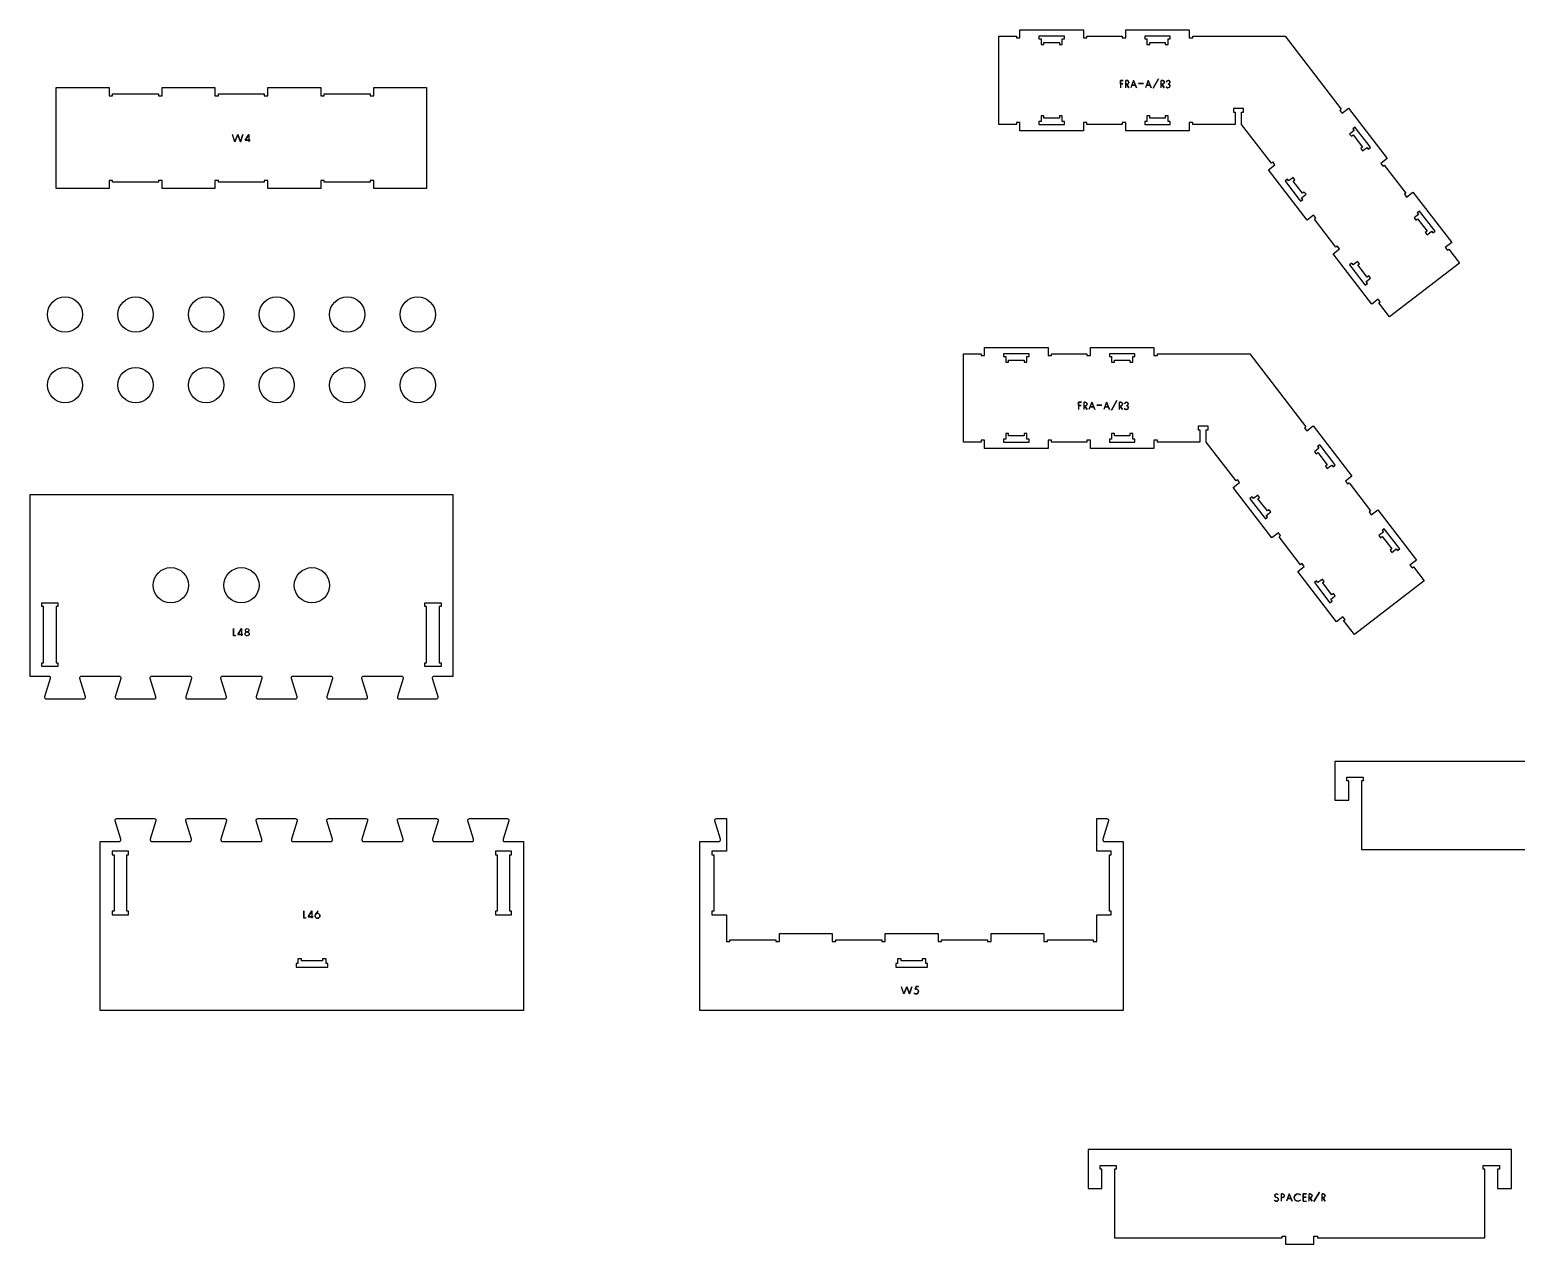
# Model space of a CAD drawing. Extents: x -6325 to 14275, y -6125 to 2946.
# Drawn here: x -6300 to -2086, y -5934 to -2493 of the extents above; entities that cross this region are included whole.
import ezdxf

# ---------------------------------------------------------------- set-up
doc = ezdxf.new("R2010")
doc.units = 0
for name, color, linetype in [('CUTS', 7, 'CONTINUOUS'), ('OUTLINES', 7, 'CONTINUOUS'), ('TAGS', 7, 'CONTINUOUS')]:
    doc.layers.add(name, color=color, linetype=linetype)

msp = doc.modelspace()

# ---------------------------------------------------------------- linework, layer by layer
at = {"layer": 'CUTS', "color": 4}
for points in [[(-3433.2, -2511.2), (-3439.2, -2511.2), (-3439.2, -2519.2), (-3433.2, -2519.2), (-3433.2, -2529.2), (-3433.2, -2535.2), (-3425.2, -2535.2), (-3425.2, -2529.2), (-3381.2, -2529.2), (-3381.2, -2535.2), (-3373.2, -2535.2), (-3373.2, -2529.2), (-3373.2, -2519.2), (-3367.2, -2519.2), (-3367.2, -2511.2), (-3373.2, -2511.2)], [(-3133.2, -2511.2), (-3139.2, -2511.2), (-3139.2, -2519.2), (-3133.2, -2519.2), (-3133.2, -2529.2), (-3133.2, -2535.2), (-3125.2, -2535.2), (-3125.2, -2529.2), (-3081.2, -2529.2), (-3081.2, -2535.2), (-3073.2, -2535.2), (-3073.2, -2529.2), (-3073.2, -2519.2), (-3067.2, -2519.2), (-3067.2, -2511.2), (-3073.2, -2511.2)], [(-3373.2, -2761.2), (-3367.2, -2761.2), (-3367.2, -2753.2), (-3373.2, -2753.2), (-3373.2, -2743.2), (-3373.2, -2737.2), (-3381.2, -2737.2), (-3381.2, -2743.2), (-3425.2, -2743.2), (-3425.2, -2737.2), (-3433.2, -2737.2), (-3433.2, -2743.2), (-3433.2, -2753.2), (-3439.2, -2753.2), (-3439.2, -2761.2), (-3433.2, -2761.2)], [(-3073.2, -2761.2), (-3067.2, -2761.2), (-3067.2, -2753.2), (-3073.2, -2753.2), (-3073.2, -2743.2), (-3073.2, -2737.2), (-3081.2, -2737.2), (-3081.2, -2743.2), (-3125.2, -2743.2), (-3125.2, -2737.2), (-3133.2, -2737.2), (-3133.2, -2743.2), (-3133.2, -2753.2), (-3139.2, -2753.2), (-3139.2, -2761.2), (-3133.2, -2761.2)], [(-2539.5, -2774), (-2543.1, -2769.2), (-2549.5, -2774.1), (-2545.8, -2778.8), (-2553.7, -2784.9), (-2558.5, -2788.6), (-2553.6, -2794.9), (-2548.9, -2791.3), (-2522, -2826.1), (-2526.8, -2829.8), (-2521.9, -2836.1), (-2517.2, -2832.5), (-2509.2, -2826.4), (-2505.6, -2831.1), (-2499.2, -2826.3), (-2502.9, -2821.5)], [(-2701.1, -2973.9), (-2697.4, -2978.7), (-2691.1, -2973.8), (-2694.7, -2969.1), (-2686.8, -2963), (-2682, -2959.3), (-2686.9, -2953), (-2691.7, -2956.6), (-2718.5, -2921.7), (-2713.7, -2918.1), (-2718.6, -2911.7), (-2723.4, -2915.4), (-2731.3, -2921.5), (-2735, -2916.7), (-2741.3, -2921.6), (-2737.6, -2926.4)], [(-2356.6, -3011.7), (-2360.2, -3007), (-2366.6, -3011.9), (-2362.9, -3016.6), (-2370.8, -3022.7), (-2375.6, -3026.4), (-2370.7, -3032.7), (-2366, -3029.1), (-2339.1, -3063.9), (-2343.9, -3067.6), (-2339, -3073.9), (-2334.3, -3070.3), (-2326.3, -3064.2), (-2322.7, -3068.9), (-2316.3, -3064.1), (-2320, -3059.3)], [(-2518.1, -3211.7), (-2514.5, -3216.5), (-2508.1, -3211.6), (-2511.8, -3206.8), (-2503.9, -3200.8), (-2499.1, -3197.1), (-2504, -3190.8), (-2508.8, -3194.4), (-2535.6, -3159.5), (-2530.8, -3155.9), (-2535.7, -3149.5), (-2540.5, -3153.2), (-2548.4, -3159.3), (-2552, -3154.5), (-2558.4, -3159.4), (-2554.7, -3164.2)], [(-3533.2, -3411.2), (-3539.2, -3411.2), (-3539.2, -3419.2), (-3533.2, -3419.2), (-3533.2, -3429.2), (-3533.2, -3435.2), (-3525.2, -3435.2), (-3525.2, -3429.2), (-3481.2, -3429.2), (-3481.2, -3435.2), (-3473.2, -3435.2), (-3473.2, -3429.2), (-3473.2, -3419.2), (-3467.2, -3419.2), (-3467.2, -3411.2), (-3473.2, -3411.2)], [(-3233.2, -3411.2), (-3239.2, -3411.2), (-3239.2, -3419.2), (-3233.2, -3419.2), (-3233.2, -3429.2), (-3233.2, -3435.2), (-3225.2, -3435.2), (-3225.2, -3429.2), (-3181.2, -3429.2), (-3181.2, -3435.2), (-3173.2, -3435.2), (-3173.2, -3429.2), (-3173.2, -3419.2), (-3167.2, -3419.2), (-3167.2, -3411.2), (-3173.2, -3411.2)], [(-3473.2, -3661.2), (-3467.2, -3661.2), (-3467.2, -3653.2), (-3473.2, -3653.2), (-3473.2, -3643.2), (-3473.2, -3637.2), (-3481.2, -3637.2), (-3481.2, -3643.2), (-3525.2, -3643.2), (-3525.2, -3637.2), (-3533.2, -3637.2), (-3533.2, -3643.2), (-3533.2, -3653.2), (-3539.2, -3653.2), (-3539.2, -3661.2), (-3533.2, -3661.2)], [(-3173.2, -3661.2), (-3167.2, -3661.2), (-3167.2, -3653.2), (-3173.2, -3653.2), (-3173.2, -3643.2), (-3173.2, -3637.2), (-3181.2, -3637.2), (-3181.2, -3643.2), (-3225.2, -3643.2), (-3225.2, -3637.2), (-3233.2, -3637.2), (-3233.2, -3643.2), (-3233.2, -3653.2), (-3239.2, -3653.2), (-3239.2, -3661.2), (-3233.2, -3661.2)], [(-2639.5, -3674), (-2643.1, -3669.2), (-2649.5, -3674.1), (-2645.8, -3678.8), (-2653.7, -3684.9), (-2658.5, -3688.6), (-2653.6, -3694.9), (-2648.9, -3691.3), (-2622, -3726.1), (-2626.8, -3729.8), (-2621.9, -3736.1), (-2617.2, -3732.5), (-2609.2, -3726.4), (-2605.6, -3731.1), (-2599.2, -3726.3), (-2602.9, -3721.5)], [(-2801.1, -3873.9), (-2797.4, -3878.7), (-2791.1, -3873.8), (-2794.7, -3869.1), (-2786.8, -3863), (-2782, -3859.3), (-2786.9, -3853), (-2791.7, -3856.6), (-2818.5, -3821.7), (-2813.7, -3818.1), (-2818.6, -3811.7), (-2823.4, -3815.4), (-2831.3, -3821.5), (-2835, -3816.7), (-2841.3, -3821.6), (-2837.6, -3826.4)], [(-2456.6, -3911.7), (-2460.2, -3907), (-2466.6, -3911.9), (-2462.9, -3916.6), (-2470.8, -3922.7), (-2475.6, -3926.4), (-2470.7, -3932.7), (-2466, -3929.1), (-2439.1, -3963.9), (-2443.9, -3967.6), (-2439, -3973.9), (-2434.3, -3970.3), (-2426.3, -3964.2), (-2422.7, -3968.9), (-2416.3, -3964.1), (-2420, -3959.3)], [(-2618.1, -4111.7), (-2614.5, -4116.5), (-2608.1, -4111.6), (-2611.8, -4106.8), (-2603.9, -4100.8), (-2599.1, -4097.1), (-2604, -4090.8), (-2608.8, -4094.4), (-2635.6, -4059.5), (-2630.8, -4055.9), (-2635.7, -4049.5), (-2640.5, -4053.2), (-2648.4, -4059.3), (-2652, -4054.5), (-2658.4, -4059.4), (-2654.7, -4064.2)], [(-6266, -4287), (-6261, -4287), (-6261, -4127), (-6266, -4127), (-6266, -4117), (-6220, -4117), (-6220, -4127), (-6225, -4127), (-6225, -4287), (-6220, -4287), (-6220, -4297), (-6266, -4297)], [(-5134, -4287), (-5134, -4297), (-5180, -4297), (-5180, -4287), (-5175, -4287), (-5175, -4127), (-5180, -4127), (-5180, -4117), (-5134, -4117), (-5134, -4127), (-5139, -4127), (-5139, -4287)], [(-6066, -4990.3), (-6066, -5000.3), (-6020, -5000.3), (-6020, -4990.3), (-6025, -4990.3), (-6025, -4830.4), (-6020, -4830.4), (-6020, -4820.4), (-6066, -4820.4), (-6066, -4830.4), (-6061, -4830.4), (-6061, -4990.3)], [(-4980, -4990.3), (-4980, -5000.3), (-4934, -5000.3), (-4934, -4990.3), (-4939, -4990.3), (-4939, -4830.4), (-4934, -4830.4), (-4934, -4820.4), (-4980, -4820.4), (-4980, -4830.4), (-4975, -4830.4), (-4975, -4990.3)], [(-5545, -5138.8), (-5545, -5148.8), (-5455, -5148.8), (-5455, -5138.8), (-5460, -5138.8), (-5460, -5125.8), (-5470, -5125.8), (-5470, -5130.8), (-5530, -5130.8), (-5530, -5125.8), (-5540, -5125.8), (-5540, -5138.8)], [(-3845, -5138.8), (-3845, -5148.8), (-3755, -5148.8), (-3755, -5138.8), (-3760, -5138.8), (-3760, -5125.8), (-3770, -5125.8), (-3770, -5130.8), (-3830, -5130.8), (-3830, -5125.8), (-3840, -5125.8), (-3840, -5138.8)]]:
    msp.add_lwpolyline(points, close=True, dxfattribs=at)
for centre in [(-5900, -4067), (-5700, -4067), (-5500, -4067)]:
    msp.add_circle(centre, 50, dxfattribs=at)
at = {"layer": 'OUTLINES', "color": 5}
for points in [[(-3203.2, -2516.2), (-3193.2, -2516.2), (-3193.2, -2493.2), (-3013.2, -2493.2), (-3013.2, -2516.2), (-3003.2, -2516.2), (-3003.2, -2511.2), (-2741.6, -2511.2), (-2582.2, -2718.5), (-2586.1, -2721.5), (-2580, -2729.4), (-2561.8, -2715.4), (-2452, -2858.1), (-2470.3, -2872.1), (-2464.2, -2880), (-2460.2, -2877), (-2399.2, -2956.3), (-2403.2, -2959.3), (-2397.1, -2967.2), (-2378.9, -2953.2), (-2269.1, -3095.9), (-2287.4, -3109.9), (-2281.3, -3117.8), (-2277.3, -3114.8), (-2246.8, -3154.4), (-2445, -3306.8), (-2475.5, -3267.2), (-2471.5, -3264.2), (-2477.6, -3256.2), (-2495.8, -3270.3), (-2605.6, -3127.6), (-2587.3, -3113.6), (-2593.4, -3105.6), (-2597.4, -3108.7), (-2658.4, -3029.4), (-2654.4, -3026.4), (-2660.5, -3018.4), (-2678.7, -3032.5), (-2788.5, -2889.8), (-2770.3, -2875.8), (-2776.4, -2867.8), (-2780.3, -2870.9), (-2864.7, -2761.2), (-2864.7, -2726.2), (-2859.7, -2726.2), (-2859.7, -2716.2), (-2887.7, -2716.2), (-2887.7, -2726.2), (-2882.7, -2726.2), (-2882.7, -2761.2), (-3003.2, -2761.2), (-3003.2, -2756.2), (-3013.2, -2756.2), (-3013.2, -2779.2), (-3193.2, -2779.2), (-3193.2, -2756.2), (-3203.2, -2756.2), (-3203.2, -2761.2), (-3303.2, -2761.2), (-3303.2, -2756.2), (-3313.2, -2756.2), (-3313.2, -2779.2), (-3493.2, -2779.2), (-3493.2, -2756.2), (-3503.2, -2756.2), (-3503.2, -2761.2), (-3553.2, -2761.2), (-3553.2, -2511.2), (-3503.2, -2511.2), (-3503.2, -2516.2), (-3493.2, -2516.2), (-3493.2, -2493.2), (-3313.2, -2493.2), (-3313.2, -2516.2), (-3303.2, -2516.2), (-3303.2, -2511.2), (-3203.2, -2511.2)], [(-5465, -2920), (-5475, -2920), (-5475, -2943), (-5625, -2943), (-5625, -2920), (-5635, -2920), (-5635, -2925), (-5765, -2925), (-5765, -2920), (-5775, -2920), (-5775, -2943), (-5925, -2943), (-5925, -2920), (-5935, -2920), (-5935, -2925), (-6065, -2925), (-6065, -2920), (-6075, -2920), (-6075, -2943), (-6225, -2943), (-6225, -2657), (-6075, -2657), (-6075, -2680), (-6065, -2680), (-6065, -2675), (-5935, -2675), (-5935, -2680), (-5925, -2680), (-5925, -2657), (-5775, -2657), (-5775, -2680), (-5765, -2680), (-5765, -2675), (-5635, -2675), (-5635, -2680), (-5625, -2680), (-5625, -2657), (-5475, -2657), (-5475, -2680), (-5465, -2680), (-5465, -2675), (-5335, -2675), (-5335, -2680), (-5325, -2680), (-5325, -2657), (-5175, -2657), (-5175, -2943), (-5325, -2943), (-5325, -2920), (-5335, -2920), (-5335, -2925), (-5465, -2925)], [(-3303.2, -3416.2), (-3293.2, -3416.2), (-3293.2, -3393.2), (-3113.2, -3393.2), (-3113.2, -3416.2), (-3103.2, -3416.2), (-3103.2, -3411.2), (-2841.6, -3411.2), (-2682.2, -3618.5), (-2686.1, -3621.5), (-2680, -3629.4), (-2661.8, -3615.4), (-2552, -3758.1), (-2570.3, -3772.1), (-2564.2, -3780), (-2560.2, -3777), (-2499.2, -3856.3), (-2503.2, -3859.3), (-2497.1, -3867.2), (-2478.9, -3853.2), (-2369.1, -3995.9), (-2387.4, -4009.9), (-2381.3, -4017.8), (-2377.3, -4014.8), (-2346.8, -4054.4), (-2545, -4206.8), (-2575.5, -4167.2), (-2571.5, -4164.2), (-2577.6, -4156.2), (-2595.8, -4170.3), (-2705.6, -4027.6), (-2687.3, -4013.6), (-2693.4, -4005.6), (-2697.4, -4008.7), (-2758.4, -3929.4), (-2754.4, -3926.4), (-2760.5, -3918.4), (-2778.7, -3932.5), (-2888.5, -3789.8), (-2870.3, -3775.8), (-2876.4, -3767.8), (-2880.3, -3770.9), (-2964.7, -3661.2), (-2964.7, -3626.2), (-2959.7, -3626.2), (-2959.7, -3616.2), (-2987.7, -3616.2), (-2987.7, -3626.2), (-2982.7, -3626.2), (-2982.7, -3661.2), (-3103.2, -3661.2), (-3103.2, -3656.2), (-3113.2, -3656.2), (-3113.2, -3679.2), (-3293.2, -3679.2), (-3293.2, -3656.2), (-3303.2, -3656.2), (-3303.2, -3661.2), (-3403.2, -3661.2), (-3403.2, -3656.2), (-3413.2, -3656.2), (-3413.2, -3679.2), (-3593.2, -3679.2), (-3593.2, -3656.2), (-3603.2, -3656.2), (-3603.2, -3661.2), (-3653.2, -3661.2), (-3653.2, -3411.2), (-3603.2, -3411.2), (-3603.2, -3416.2), (-3593.2, -3416.2), (-3593.2, -3393.2), (-3413.2, -3393.2), (-3413.2, -3416.2), (-3403.2, -3416.2), (-3403.2, -3411.2), (-3303.2, -3411.2)], [(-6300, -4324.2), (-6246.8, -4324.2), (-6244.4, -4324.8), (-6242.5, -4326.3), (-6241.6, -4328.6), (-6241.8, -4331), (-6257.8, -4383.1), (-6257.9, -4385.2), (-6257, -4387.3), (-6255.4, -4388.7), (-6253.2, -4389.2), (-6146.8, -4389.2), (-6144.6, -4388.7), (-6142.9, -4387.3), (-6142.1, -4385.2), (-6142.2, -4383.1), (-6158.2, -4331), (-6158.4, -4328.6), (-6157.5, -4326.3), (-6155.6, -4324.8), (-6153.2, -4324.2), (-6046.8, -4324.2), (-6044.4, -4324.8), (-6042.5, -4326.3), (-6041.6, -4328.6), (-6041.8, -4331), (-6057.8, -4383.1), (-6057.9, -4385.2), (-6057.1, -4387.3), (-6055.4, -4388.7), (-6053.2, -4389.2), (-5946.8, -4389.2), (-5944.6, -4388.7), (-5942.9, -4387.3), (-5942.1, -4385.2), (-5942.2, -4383.1), (-5958.2, -4331), (-5958.4, -4328.6), (-5957.5, -4326.3), (-5955.6, -4324.8), (-5953.2, -4324.2), (-5846.8, -4324.2), (-5844.4, -4324.8), (-5842.5, -4326.3), (-5841.6, -4328.6), (-5841.8, -4331), (-5857.8, -4383.1), (-5857.9, -4385.2), (-5857.1, -4387.3), (-5855.4, -4388.7), (-5853.2, -4389.2), (-5746.8, -4389.2), (-5744.6, -4388.7), (-5742.9, -4387.3), (-5742.1, -4385.2), (-5742.2, -4383.1), (-5758.2, -4331), (-5758.4, -4328.6), (-5757.5, -4326.3), (-5755.6, -4324.8), (-5753.2, -4324.2), (-5646.8, -4324.2), (-5644.4, -4324.8), (-5642.5, -4326.3), (-5641.6, -4328.6), (-5641.8, -4331), (-5657.8, -4383.1), (-5657.9, -4385.2), (-5657.1, -4387.3), (-5655.4, -4388.7), (-5653.2, -4389.2), (-5546.8, -4389.2), (-5544.6, -4388.7), (-5542.9, -4387.3), (-5542.1, -4385.2), (-5542.2, -4383.1), (-5558.2, -4331), (-5558.4, -4328.6), (-5557.5, -4326.3), (-5555.6, -4324.8), (-5553.2, -4324.2), (-5446.8, -4324.2), (-5444.4, -4324.8), (-5442.5, -4326.3), (-5441.6, -4328.6), (-5441.8, -4331), (-5457.8, -4383.1), (-5457.9, -4385.2), (-5457.1, -4387.3), (-5455.4, -4388.7), (-5453.2, -4389.2), (-5346.8, -4389.2), (-5344.6, -4388.7), (-5342.9, -4387.3), (-5342.1, -4385.2), (-5342.2, -4383.1), (-5358.2, -4331), (-5358.4, -4328.6), (-5357.5, -4326.3), (-5355.6, -4324.8), (-5353.2, -4324.2), (-5246.8, -4324.2), (-5244.4, -4324.8), (-5242.5, -4326.3), (-5241.6, -4328.6), (-5241.8, -4331), (-5257.8, -4383.1), (-5257.9, -4385.2), (-5257.1, -4387.3), (-5255.4, -4388.7), (-5253.2, -4389.2), (-5146.8, -4389.2), (-5144.6, -4388.7), (-5143, -4387.3), (-5142.1, -4385.2), (-5142.2, -4383.1), (-5158.2, -4331), (-5158.4, -4328.6), (-5157.5, -4326.3), (-5155.6, -4324.8), (-5153.2, -4324.2), (-5100, -4324.2), (-5100, -3810.8), (-6300, -3810.8)], [(-5558.2, -4786.3), (-5558.4, -4788.7), (-5557.5, -4791), (-5555.6, -4792.5), (-5553.2, -4793.1), (-5446.8, -4793.1), (-5444.4, -4792.5), (-5442.5, -4791), (-5441.6, -4788.7), (-5441.8, -4786.3), (-5457.8, -4734.2), (-5457.9, -4732.1), (-5457.1, -4730), (-5455.4, -4728.6), (-5453.2, -4728.1), (-5346.8, -4728.1), (-5344.6, -4728.6), (-5342.9, -4730), (-5342.1, -4732.1), (-5342.2, -4734.2), (-5358.2, -4786.3), (-5358.4, -4788.7), (-5357.5, -4791), (-5355.6, -4792.5), (-5353.2, -4793.1), (-5246.8, -4793.1), (-5244.4, -4792.5), (-5242.5, -4791), (-5241.6, -4788.7), (-5241.8, -4786.3), (-5257.8, -4734.2), (-5257.9, -4732.1), (-5257.1, -4730), (-5255.4, -4728.6), (-5253.2, -4728.1), (-5146.8, -4728.1), (-5144.6, -4728.6), (-5143, -4730), (-5142.1, -4732.1), (-5142.2, -4734.2), (-5158.2, -4786.3), (-5158.4, -4788.7), (-5157.5, -4791), (-5155.6, -4792.5), (-5153.2, -4793.1), (-5046.8, -4793.1), (-5044.4, -4792.5), (-5042.5, -4791), (-5041.6, -4788.7), (-5041.8, -4786.3), (-5057.8, -4734.2), (-5057.9, -4732.1), (-5057.1, -4730), (-5055.4, -4728.6), (-5053.2, -4728.1), (-4946.8, -4728.1), (-4944.6, -4728.6), (-4943, -4730), (-4942.1, -4732.1), (-4942.2, -4734.2), (-4958.2, -4786.3), (-4958.4, -4788.7), (-4957.5, -4791), (-4955.6, -4792.5), (-4953.2, -4793.1), (-4900, -4793.1), (-4900, -5271.9), (-6100, -5271.9), (-6100, -4793.1), (-6046.8, -4793.1), (-6044.4, -4792.5), (-6042.5, -4791), (-6041.6, -4788.7), (-6041.8, -4786.3), (-6057.8, -4734.2), (-6057.9, -4732.1), (-6057.1, -4730), (-6055.4, -4728.6), (-6053.2, -4728.1), (-5946.8, -4728.1), (-5944.6, -4728.6), (-5942.9, -4730), (-5942.1, -4732.1), (-5942.2, -4734.2), (-5958.2, -4786.3), (-5958.4, -4788.7), (-5957.5, -4791), (-5955.6, -4792.5), (-5953.2, -4793.1), (-5846.8, -4793.1), (-5844.4, -4792.5), (-5842.5, -4791), (-5841.6, -4788.7), (-5841.8, -4786.3), (-5857.8, -4734.2), (-5857.9, -4732.1), (-5857.1, -4730), (-5855.4, -4728.6), (-5853.2, -4728.1), (-5746.8, -4728.1), (-5744.6, -4728.6), (-5742.9, -4730), (-5742.1, -4732.1), (-5742.2, -4734.2), (-5758.2, -4786.3), (-5758.4, -4788.7), (-5757.5, -4791), (-5755.6, -4792.5), (-5753.2, -4793.1), (-5646.8, -4793.1), (-5644.4, -4792.5), (-5642.5, -4791), (-5641.6, -4788.7), (-5641.8, -4786.3), (-5657.8, -4734.2), (-5657.9, -4732.1), (-5657.1, -4730), (-5655.4, -4728.6), (-5653.2, -4728.1), (-5546.8, -4728.1), (-5544.6, -4728.6), (-5542.9, -4730), (-5542.1, -4732.1), (-5542.2, -4734.2)], [(-3246.8, -4728.1), (-3244.6, -4728.6), (-3242.9, -4730), (-3242.1, -4732.1), (-3242.2, -4734.2), (-3258.2, -4786.3), (-3258.4, -4788.7), (-3257.5, -4791), (-3255.6, -4792.5), (-3253.2, -4793.1), (-3200, -4793.1), (-3200, -5271.9), (-4400, -5271.9), (-4400, -4793.1), (-4346.8, -4793.1), (-4344.4, -4792.5), (-4342.5, -4791), (-4341.6, -4788.7), (-4341.8, -4786.3), (-4357.8, -4734.2), (-4357.9, -4732.1), (-4357, -4730), (-4355.4, -4728.6), (-4353.2, -4728.1), (-4325, -4728.1), (-4325, -4820.4), (-4366, -4820.4), (-4366, -4830.4), (-4361, -4830.4), (-4361, -4990.3), (-4366, -4990.3), (-4366, -5000.3), (-4325, -5000.3), (-4325, -5071.3), (-4325, -5076.3), (-4315, -5076.3), (-4315, -5071.3), (-4185, -5071.3), (-4185, -5076.3), (-4175, -5076.3), (-4175, -5053.3), (-4025, -5053.3), (-4025, -5076.3), (-4015, -5076.3), (-4015, -5071.3), (-3885, -5071.3), (-3885, -5076.3), (-3875, -5076.3), (-3875, -5053.3), (-3725, -5053.3), (-3725, -5076.3), (-3715, -5076.3), (-3715, -5071.3), (-3585, -5071.3), (-3585, -5076.3), (-3575, -5076.3), (-3575, -5053.3), (-3425, -5053.3), (-3425, -5076.3), (-3415, -5076.3), (-3415, -5071.3), (-3285, -5071.3), (-3285, -5076.3), (-3275, -5076.3), (-3275, -5071.3), (-3275, -5000.3), (-3234, -5000.3), (-3234, -4990.3), (-3239, -4990.3), (-3239, -4830.4), (-3234, -4830.4), (-3234, -4820.4), (-3275, -4820.4), (-3275, -4728.1)], [(-3220, -5711), (-3220, -5721), (-3225, -5721), (-3225, -5916), (-2750, -5916), (-2750, -5911), (-2740, -5911), (-2740, -5934), (-2660, -5934), (-2660, -5911), (-2650, -5911), (-2650, -5916), (-2175, -5916), (-2175, -5721), (-2180, -5721), (-2180, -5711), (-2134, -5711), (-2134, -5721), (-2139, -5721), (-2139, -5776), (-2100, -5776), (-2100, -5666), (-3300, -5666), (-3300, -5776), (-3261, -5776), (-3261, -5721), (-3266, -5721), (-3266, -5711)]]:
    msp.add_lwpolyline(points, close=True, dxfattribs=at)
msp.add_lwpolyline([(-1400, -4566), (-2600, -4566), (-2600, -4676), (-2561, -4676), (-2561, -4621), (-2566, -4621), (-2566, -4611), (-2520, -4611), (-2520, -4621), (-2525, -4621), (-2525, -4816), (-2050, -4816)], dxfattribs=at)
for centre in [(-6200, -3300), (-6000, -3300), (-5800, -3300), (-5600, -3300), (-5400, -3300), (-5200, -3300), (-6200, -3500), (-6000, -3500), (-5800, -3500), (-5600, -3500), (-5400, -3500), (-5200, -3500)]:
    msp.add_circle(centre, 50, dxfattribs=at)
at = {"layer": 'TAGS', "color": 2}
for points in [[(-3208.4, -2646.3), (-3201.1, -2646.3), (-3208.4, -2646.3), (-3208.4, -2637.1), (-3200.8, -2637.1), (-3208.4, -2637.1), (-3208.4, -2657.7)], [(-3193.1, -2657.7), (-3193.1, -2637.1), (-3189.5, -2637.1), (-3187.6, -2637.4), (-3186, -2638.3), (-3184.9, -2639.9), (-3184.4, -2642.2), (-3185, -2644.6), (-3186.4, -2646.2), (-3188.1, -2647.2), (-3189.5, -2647.5), (-3193.1, -2647.5), (-3189.5, -2647.5), (-3188.1, -2647.2), (-3186.4, -2646.2), (-3185, -2644.6), (-3184.4, -2642.2), (-3184.9, -2639.9), (-3186, -2638.3), (-3187.6, -2637.4), (-3189.5, -2637.1), (-3193.1, -2637.1)], [(-3171, -2637.1), (-3163, -2657.7), (-3171, -2637.1), (-3179.1, -2657.7)], [(-3129.4, -2637.1), (-3121.3, -2657.7), (-3129.4, -2637.1), (-3137.4, -2657.7)], [(-3092.7, -2657.7), (-3092.7, -2637.1), (-3089.1, -2637.1), (-3087.2, -2637.4), (-3085.6, -2638.3), (-3084.5, -2639.9), (-3084, -2642.2), (-3084.6, -2644.6), (-3086, -2646.2), (-3087.7, -2647.2), (-3089.1, -2647.5), (-3092.7, -2647.5), (-3089.1, -2647.5), (-3087.7, -2647.2), (-3086, -2646.2), (-3084.6, -2644.6), (-3084, -2642.2), (-3084.5, -2639.9), (-3085.6, -2638.3), (-3087.2, -2637.4), (-3089.1, -2637.1), (-3092.7, -2637.1)], [(-3078.6, -2653.7), (-3078.3, -2655), (-3077.4, -2656.3), (-3075.9, -2657.3), (-3073.7, -2657.7), (-3069.4, -2656.3), (-3067.9, -2652.4), (-3068.3, -2650), (-3069.4, -2648.3), (-3071.1, -2647.3), (-3072.8, -2647), (-3071.1, -2646.6), (-3069.6, -2645.5), (-3068.6, -2643.8), (-3068.2, -2641.7), (-3068.2, -2640.9), (-3068.3, -2639.9), (-3068.7, -2638.9), (-3069.5, -2638), (-3070.8, -2637.3), (-3072.6, -2637.1), (-3075.3, -2637.5), (-3076.9, -2638.5), (-3077.6, -2639.9), (-3077.9, -2641.2), (-3077.6, -2639.9), (-3076.9, -2638.5), (-3075.3, -2637.5), (-3072.6, -2637.1), (-3070.8, -2637.3), (-3069.5, -2638), (-3068.7, -2638.9), (-3068.3, -2639.9), (-3068.2, -2640.9), (-3068.2, -2641.7), (-3068.6, -2643.8), (-3069.6, -2645.5), (-3071.1, -2646.6), (-3072.8, -2647), (-3071.1, -2647.3), (-3069.4, -2648.3), (-3068.3, -2650), (-3067.9, -2652.4), (-3069.4, -2656.3), (-3073.7, -2657.7), (-3075.9, -2657.3), (-3077.4, -2656.3), (-3078.3, -2655)], [(-5718.3, -2810.3), (-5710.3, -2789.7), (-5702.3, -2810.3), (-5695.8, -2789.7), (-5702.3, -2810.3), (-5710.3, -2789.7), (-5718.3, -2810.3), (-5724.8, -2789.7)], [(-5678.5, -2789.7), (-5689.6, -2806.4), (-5675.2, -2806.4), (-5689.6, -2806.4), (-5678.5, -2789.7), (-5678.5, -2810.3)], [(-3326.6, -3557.9), (-3319.3, -3557.9), (-3326.6, -3557.9), (-3326.6, -3548.7), (-3319, -3548.7), (-3326.6, -3548.7), (-3326.6, -3569.3)], [(-3311.3, -3569.3), (-3311.3, -3548.7), (-3307.7, -3548.7), (-3305.8, -3549), (-3304.2, -3550), (-3303.1, -3551.5), (-3302.6, -3553.9), (-3303.2, -3556.2), (-3304.6, -3557.9), (-3306.3, -3558.8), (-3307.7, -3559.2), (-3311.3, -3559.2), (-3307.7, -3559.2), (-3306.3, -3558.8), (-3304.6, -3557.9), (-3303.2, -3556.2), (-3302.6, -3553.9), (-3303.1, -3551.5), (-3304.2, -3550), (-3305.8, -3549), (-3307.7, -3548.7), (-3311.3, -3548.7)], [(-3289.2, -3548.7), (-3281.2, -3569.3), (-3289.2, -3548.7), (-3297.3, -3569.3)], [(-3247.6, -3548.7), (-3239.5, -3569.3), (-3247.6, -3548.7), (-3255.6, -3569.3)], [(-3210.9, -3569.3), (-3210.9, -3548.7), (-3207.3, -3548.7), (-3205.4, -3549), (-3203.8, -3550), (-3202.7, -3551.5), (-3202.2, -3553.9), (-3202.8, -3556.2), (-3204.2, -3557.9), (-3205.9, -3558.8), (-3207.3, -3559.2), (-3210.9, -3559.2), (-3207.3, -3559.2), (-3205.9, -3558.8), (-3204.2, -3557.9), (-3202.8, -3556.2), (-3202.2, -3553.9), (-3202.7, -3551.5), (-3203.8, -3550), (-3205.4, -3549), (-3207.3, -3548.7), (-3210.9, -3548.7)], [(-3196.9, -3565.3), (-3196.5, -3566.7), (-3195.6, -3567.9), (-3194.1, -3568.9), (-3191.9, -3569.3), (-3187.6, -3568), (-3186.1, -3564), (-3186.5, -3561.6), (-3187.6, -3559.9), (-3189.3, -3558.9), (-3191, -3558.6), (-3189.3, -3558.2), (-3187.8, -3557.1), (-3186.8, -3555.4), (-3186.4, -3553.3), (-3186.4, -3552.6), (-3186.5, -3551.6), (-3186.9, -3550.6), (-3187.7, -3549.6), (-3189, -3549), (-3190.9, -3548.7), (-3193.5, -3549.2), (-3195.1, -3550.2), (-3195.9, -3551.5), (-3196.1, -3552.9), (-3195.9, -3551.5), (-3195.1, -3550.2), (-3193.5, -3549.2), (-3190.9, -3548.7), (-3189, -3549), (-3187.7, -3549.6), (-3186.9, -3550.6), (-3186.5, -3551.6), (-3186.4, -3552.5), (-3186.4, -3553.3), (-3186.8, -3555.4), (-3187.8, -3557.1), (-3189.3, -3558.2), (-3191, -3558.6), (-3189.3, -3558.9), (-3187.6, -3559.9), (-3186.5, -3561.6), (-3186.1, -3564), (-3187.6, -3568), (-3191.9, -3569.3), (-3194.1, -3568.9), (-3195.6, -3567.9), (-3196.5, -3566.7)], [(-5715.9, -4210.3), (-5722.2, -4210.3), (-5722.2, -4189.7), (-5722.2, -4210.3)], [(-5699.4, -4189.7), (-5710.5, -4206.4), (-5696.1, -4206.4), (-5710.5, -4206.4), (-5699.4, -4189.7), (-5699.4, -4210.3)], [(-5516.5, -5010.3), (-5522.8, -5010.3), (-5522.8, -4989.7), (-5522.8, -5010.3)], [(-5500, -4989.7), (-5511.1, -5006.4), (-5496.7, -5006.4), (-5511.1, -5006.4), (-5500, -4989.7), (-5500, -5010.3)], [(-5483.1, -4989.7), (-5486.4, -4994.3), (-5487.6, -4996.1), (-5488.8, -4997.7), (-5489.7, -4999), (-5490.1, -4999.7), (-5491.1, -5003.3), (-5490.6, -5006), (-5489.1, -5008.2), (-5486.9, -5009.7), (-5484.2, -5010.3), (-5481.5, -5009.7), (-5479.3, -5008.2), (-5477.8, -5006), (-5477.2, -5003.3), (-5477.8, -5000.6), (-5479.3, -4998.4), (-5481.5, -4996.9), (-5484.2, -4996.3), (-5487.7, -4997.3), (-5490.1, -4999.7), (-5487.7, -4997.3), (-5484.2, -4996.3), (-5481.5, -4996.9), (-5479.3, -4998.4), (-5477.8, -5000.6), (-5477.2, -5003.3), (-5477.8, -5006), (-5479.3, -5008.2), (-5481.5, -5009.7), (-5484.2, -5010.3), (-5486.9, -5009.7), (-5489.1, -5008.2), (-5490.6, -5006), (-5491.1, -5003.3), (-5490.1, -4999.7), (-5489.7, -4999), (-5488.8, -4997.7), (-5487.6, -4996.1), (-5486.4, -4994.3)], [(-3822.1, -5224.9), (-3814.1, -5204.4), (-3806.2, -5224.9), (-3799.6, -5204.4), (-3806.2, -5224.9), (-3814.1, -5204.4), (-3822.1, -5224.9), (-3828.7, -5204.4)], [(-3793.4, -5222.1), (-3792.8, -5222.8), (-3791.6, -5223.7), (-3789.9, -5224.5), (-3787.5, -5224.9), (-3785, -5224.3), (-3782.8, -5222.6), (-3781.3, -5220.2), (-3780.7, -5217.2), (-3781.4, -5214.4), (-3783, -5212.4), (-3785, -5211.2), (-3786.9, -5210.8), (-3788, -5210.8), (-3789.1, -5211), (-3790.4, -5211.5), (-3787.6, -5203.8), (-3780.5, -5203.8), (-3787.6, -5203.8), (-3790.4, -5211.5), (-3789.1, -5211), (-3788, -5210.8), (-3786.9, -5210.8), (-3785, -5211.2), (-3783, -5212.4), (-3781.4, -5214.4), (-3780.7, -5217.2), (-3781.3, -5220.2), (-3782.8, -5222.6), (-3785, -5224.3), (-3787.5, -5224.9), (-3789.9, -5224.5), (-3791.6, -5223.7), (-3792.8, -5222.8)], [(-2772.2, -5808.6), (-2771.2, -5810.1), (-2770, -5811.2), (-2768.4, -5811.8), (-2766.4, -5812), (-2764.1, -5811.8), (-2762.2, -5810.9), (-2760.9, -5809.4), (-2760.3, -5807.4), (-2760.6, -5805.4), (-2761.4, -5804), (-2762.4, -5803.2), (-2763.3, -5802.6), (-2767.9, -5800.3), (-2769.1, -5799.6), (-2770, -5798.7), (-2770.7, -5797.6), (-2770.9, -5796.2), (-2770.7, -5794.6), (-2769.7, -5793), (-2768.2, -5791.9), (-2766, -5791.5), (-2763.9, -5791.8), (-2762.4, -5792.6), (-2761.4, -5793.6), (-2762.4, -5792.6), (-2763.9, -5791.8), (-2766, -5791.5), (-2768.2, -5791.9), (-2769.7, -5793), (-2770.7, -5794.6), (-2770.9, -5796.2), (-2770.7, -5797.6), (-2770, -5798.7), (-2769.1, -5799.6), (-2767.9, -5800.3), (-2763.3, -5802.6), (-2762.4, -5803.2), (-2761.4, -5804), (-2760.6, -5805.4), (-2760.3, -5807.4), (-2760.9, -5809.4), (-2762.2, -5810.9), (-2764.1, -5811.8), (-2766.4, -5812), (-2768.4, -5811.8), (-2770, -5811.2), (-2771.2, -5810.1)], [(-2752.2, -5791.5), (-2749, -5791.5), (-2744.7, -5792.8), (-2743.2, -5796.6), (-2744.7, -5800.5), (-2748.8, -5801.9), (-2752.2, -5801.9), (-2748.8, -5801.9), (-2744.7, -5800.5), (-2743.2, -5796.6), (-2744.7, -5792.8), (-2749, -5791.5), (-2752.2, -5791.5), (-2752.2, -5812)], [(-2729.5, -5791.5), (-2721.5, -5812), (-2729.5, -5791.5), (-2737.6, -5812)], [(-2697.9, -5809.2), (-2701.2, -5811.3), (-2705.2, -5812), (-2709.3, -5811.2), (-2712.7, -5809), (-2715, -5805.7), (-2715.8, -5801.7), (-2715, -5797.8), (-2712.7, -5794.5), (-2709.3, -5792.3), (-2705.2, -5791.5), (-2701.3, -5792.2), (-2698, -5794.2), (-2701.3, -5792.2), (-2705.2, -5791.5), (-2709.3, -5792.3), (-2712.7, -5794.5), (-2715, -5797.8), (-2715.8, -5801.7), (-2715, -5805.7), (-2712.7, -5809), (-2709.3, -5811.2), (-2705.2, -5812), (-2701.2, -5811.3)], [(-2689.9, -5812), (-2689.9, -5800.6), (-2681.7, -5800.6), (-2689.9, -5800.6), (-2689.9, -5791.5), (-2681.1, -5791.5), (-2689.9, -5791.5), (-2689.9, -5812), (-2681.1, -5812)], [(-2673.5, -5812), (-2673.5, -5791.5), (-2669.9, -5791.5), (-2668, -5791.8), (-2666.4, -5792.7), (-2665.3, -5794.3), (-2664.9, -5796.6), (-2665.4, -5798.9), (-2666.8, -5800.6), (-2668.5, -5801.6), (-2669.9, -5801.9), (-2673.5, -5801.9), (-2669.9, -5801.9), (-2668.5, -5801.6), (-2666.8, -5800.6), (-2665.4, -5798.9), (-2664.9, -5796.6), (-2665.3, -5794.3), (-2666.4, -5792.7), (-2668, -5791.8), (-2669.9, -5791.5), (-2673.5, -5791.5)], [(-2636.5, -5812), (-2636.5, -5791.5), (-2632.9, -5791.5), (-2631, -5791.8), (-2629.4, -5792.7), (-2628.3, -5794.3), (-2627.9, -5796.6), (-2628.4, -5798.9), (-2629.8, -5800.6), (-2631.5, -5801.6), (-2632.9, -5801.9), (-2636.5, -5801.9), (-2632.9, -5801.9), (-2631.5, -5801.6), (-2629.8, -5800.6), (-2628.4, -5798.9), (-2627.9, -5796.6), (-2628.3, -5794.3), (-2629.4, -5792.7), (-2631, -5791.8), (-2632.9, -5791.5), (-2636.5, -5791.5)]]:
    msp.add_lwpolyline(points, dxfattribs=at)
for points in [[(-3184.4, -2657.7), (-3191, -2647.6)], [(-3165.9, -2650.3), (-3176.2, -2650.3)], [(-3142.7, -2645.3), (-3157.3, -2645.3)], [(-3124.2, -2650.3), (-3134.5, -2650.3)], [(-3100.4, -2632.4), (-3115.6, -2658.8)], [(-3084, -2657.7), (-3090.6, -2647.6)], [(-3302.6, -3569.3), (-3309.2, -3559.2)], [(-3284.1, -3561.9), (-3294.4, -3561.9)], [(-3260.9, -3557), (-3275.5, -3557)], [(-3242.4, -3561.9), (-3252.8, -3561.9)], [(-3218.6, -3544), (-3233.8, -3570.5)], [(-3202.2, -3569.3), (-3208.8, -3559.2)], [(-5683.6, -4210.3), (-5685.8, -4209.9), (-5687.6, -4208.7), (-5688.9, -4207), (-5689.3, -4204.9), (-5688.9, -4202.8), (-5687.6, -4201.1), (-5685.8, -4199.9), (-5683.6, -4199.4), (-5681.3, -4199.9), (-5679.5, -4201.1), (-5678.3, -4202.8), (-5677.8, -4204.9), (-5678.3, -4207), (-5679.5, -4208.7), (-5681.3, -4209.9)], [(-5683.6, -4210.3), (-5685.8, -4209.9), (-5687.6, -4208.7), (-5688.9, -4207), (-5689.3, -4204.9), (-5688.9, -4202.8), (-5687.6, -4201.1), (-5685.8, -4199.9), (-5683.6, -4199.4), (-5681.3, -4199.9), (-5679.5, -4201.1), (-5678.3, -4202.8), (-5677.8, -4204.9), (-5678.3, -4207), (-5679.5, -4208.7), (-5681.3, -4209.9)], [(-5683.6, -4199.4), (-5685.6, -4199.1), (-5687.2, -4198), (-5688.3, -4196.5), (-5688.7, -4194.6), (-5688.3, -4192.7), (-5687.2, -4191.1), (-5685.6, -4190.1), (-5683.6, -4189.7), (-5681.6, -4190.1), (-5680, -4191.1), (-5678.9, -4192.7), (-5678.5, -4194.6), (-5678.9, -4196.5), (-5680, -4198), (-5681.6, -4199.1)], [(-5683.6, -4199.4), (-5685.6, -4199.1), (-5687.2, -4198), (-5688.3, -4196.5), (-5688.7, -4194.6), (-5688.3, -4192.7), (-5687.2, -4191.1), (-5685.6, -4190.1), (-5683.6, -4189.7), (-5681.6, -4190.1), (-5680, -4191.1), (-5678.9, -4192.7), (-5678.5, -4194.6), (-5678.9, -4196.5), (-5680, -4198), (-5681.6, -4199.1)], [(-2724.4, -5804.7), (-2734.7, -5804.7)], [(-2664.8, -5812), (-2671.4, -5802)], [(-2644.3, -5786.8), (-2659.5, -5813.2)], [(-2627.8, -5812), (-2634.4, -5802)]]:
    msp.add_lwpolyline(points, close=True, dxfattribs=at)

doc.saveas('drawing.dxf')
